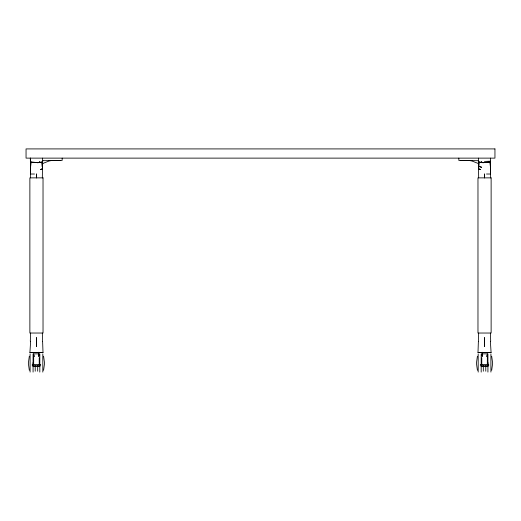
<?xml version="1.0" encoding="UTF-8"?>
<svg xmlns="http://www.w3.org/2000/svg" width="521" height="521" viewBox="0 0 521 521"><rect width="100%" height="100%" fill="white"/><g stroke="black" fill="none" stroke-linecap="round" stroke-linejoin="round"><path stroke-width="0.78" d="M33.084 362.609L33.084 366.387L39.817 366.387M478.669 177.869L478.441 160.507M490.404 177.869L490.58 158.124M42.435 167.449L42.598 158.124M42.559 160.507L42.331 177.869M62.175 158.124L62.136 160.448L51.937 160.448L49.026 161.009L42.592 163.555L42.54 163.933L42.859 163.555M490.535 167.449L490.424 174.021L486.497 174.021M478.447 160.696L478.454 161.171M478.499 163.555L478.506 164.03M478.727 166.486L481.606 167.228L478.727 166.486L478.988 162.252L483.429 162.728L478.988 162.252L478.708 166.824L478.695 166.433M42.624 341.685L43.009 352.58L29.912 352.58L30.635 341.242M30.309 341.177L30.596 333.03M42.305 166.433L42.292 166.824L42.012 162.252L37.571 162.728L42.012 162.252L42.273 166.486M490.365 341.242L491.088 352.58L477.991 352.58L478.376 341.685M478.382 341.424L478.675 333.03M42.351 162.077L42.462 161.191C41.778 161.087 41.673 162.519 42.357 161.933M490.45 162.077L490.554 161.191L484.458 161.451M38.984 353.915L38.854 356.188M42.546 161.171L42.553 160.696M42.494 164.03L42.501 163.555M482.192 354.554L482.238 356.651M479.086 161.829L478.46 161.51L479.138 161.451M34.145 356.651L33.67 353.863L38.762 353.863M486.855 356.651L487.33 353.863L482.238 353.863M30.55 162.011L30.446 161.191L31.169 162.168M29.326 356.175L28.349 363.254L29.326 370.34M43.582 370.34L44.559 363.254L43.582 356.175M477.418 356.175L476.441 363.254L477.418 370.34M491.674 370.34L492.651 363.254L491.674 356.175M490.639 161.51L490.066 162.135L483.358 162.532M38.762 356.651L38.808 354.554M34.034 355.941L33.67 356.071L34.015 356.077M490.105 162.135L483.455 162.519M486.985 356.077L487.33 356.071L486.966 355.941M42.911 160.696L42.592 161.087L42.657 160.696L60.71 160.448M34.503 174.021L30.576 174.021L30.42 158.124M29.912 352.58L43.009 352.58M477.991 352.58L491.088 352.58M32.191 364.511L40.71 364.511M480.29 364.511L488.809 364.511M32.191 365.762L40.71 365.762M480.29 365.762L488.809 365.762M481.183 366.387L487.917 366.387L487.917 362.609M37.642 162.532L30.934 162.135L30.361 161.484M37.545 162.519L30.895 162.135M460.29 160.448L478.343 160.696L478.46 163.933L478.408 163.555L471.974 161.009L469.063 160.448L458.864 160.448L458.825 158.124M489.831 162.168L489.955 161.451M478.46 161.484L478.643 161.933M482.146 356.188L482.016 353.915M30.355 160.794L30.492 163.783M490.404 333.03L490.691 341.177M42.325 333.03L42.618 341.424M30.303 158.124L30.596 166.433M478.402 158.124L478.565 167.449M30.465 167.449L30.596 177.869M490.906 353.863L490.906 372.085M487.917 353.863L487.917 372.085M487.33 353.863L487.33 366.387M485.78 365.762L485.78 371.226M483.312 365.762L483.312 371.226M481.769 357.777L481.769 366.387M481.183 353.863L481.183 372.085M478.187 353.863L478.187 372.085M42.813 353.863L42.813 372.085M39.817 353.863L39.817 372.085M39.231 357.777L39.231 366.387M37.688 365.762L37.688 371.226M35.22 365.762L35.22 371.226M33.67 353.863L33.67 366.387M33.084 353.863L33.084 372.085M30.094 353.863L30.094 372.085M36.463 174.021L36.463 177.869L36.463 174.021M36.47 342.798L36.457 346.491L36.463 337.556L36.47 342.798M38.749 352.294L38.749 353.811L38.749 352.294M484.55 174.021L484.537 177.869L484.55 174.021M484.55 342.798L484.543 346.491L484.537 337.556L484.55 342.798M482.251 352.294L482.244 353.818L482.251 352.294M39.98 161.888L39.27 162.031L39.98 161.888M490.404 166.486L490.391 166.824L490.111 162.252L490.404 166.486M42.312 168.114L42.279 168.817L40.43 169.631L42.409 168.817L42.312 168.114M30.693 165.092L30.609 166.824L30.889 162.252L30.693 165.092M481.736 161.959L481.02 161.888L481.736 161.959M478.688 168.114L478.591 168.817L480.57 169.631L478.721 168.817L478.688 168.114M494.95 148.915L26.05 148.915L26.05 158.124L494.95 158.124L494.95 148.915M43.028 177.869L29.873 177.869L29.873 333.03L43.028 333.03L43.028 177.869M491.127 177.869L477.972 177.869L477.972 333.03L491.127 333.03L491.127 177.869"/></g></svg>
